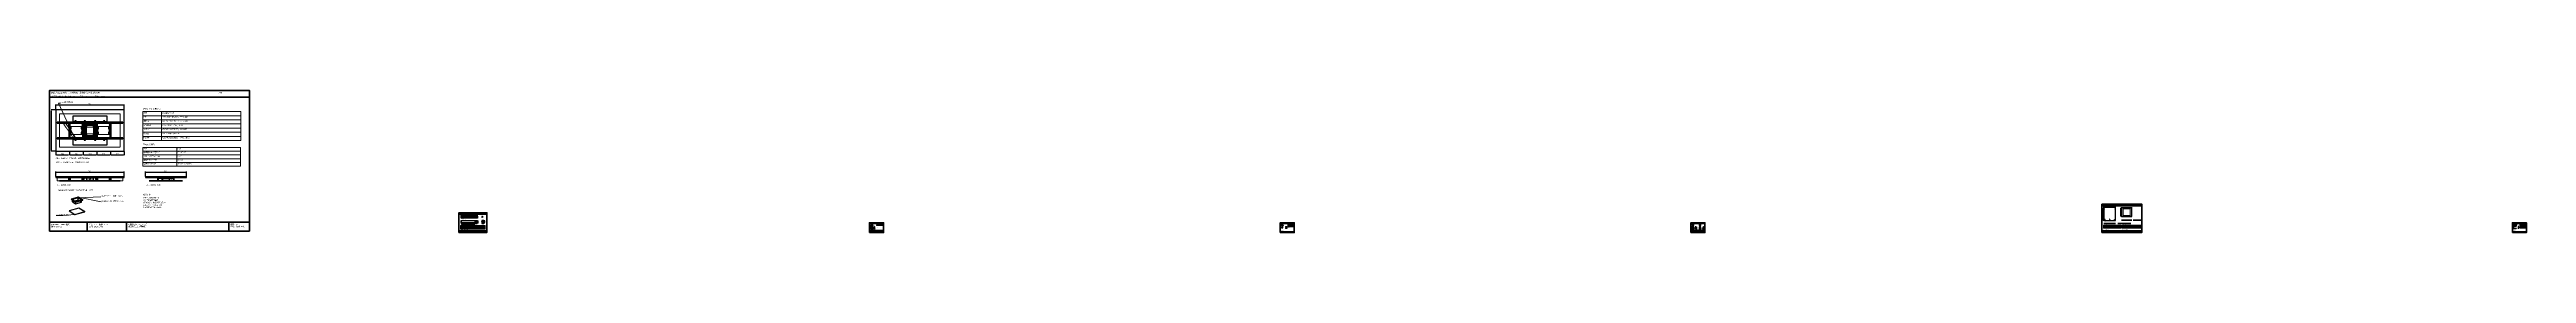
# Model space of a CAD drawing. Header units: millimetres. Extents: x 50 to 612415, y 2 to 4150.
# Drawn here: x 228050 to 300415, y 5 to 4150 of the extents above; entities that cross this region are included whole.
import ezdxf

# ---------------------------------------------------------------- set-up
doc = ezdxf.new("R2010")
doc.units = ezdxf.units.MM
doc.linetypes.add('CENTER', pattern=[5.08, 3.175, -0.635, 0.635, -0.635])
doc.linetypes.add('DASHED', pattern=[1.524, 1.27, -0.254])
for name, color, linetype, lineweight in [('CENTER', 8, 'CENTER', 13), ('DIM', 7, 'Continuous', 13), ('FRAME', 7, 'Continuous', 35), ('HATCH', 8, 'Continuous', 9), ('HIDDEN', 8, 'DASHED', 13), ('NOTE', 7, 'Continuous', 18), ('OUTLINE', 7, 'Continuous', 25)]:
    doc.layers.add(name, color=color, linetype=linetype, lineweight=lineweight)
doc.styles.add('CN', font='Arial Unicode.ttf')
doc.dimstyles.new('D10_A2', dxfattribs={"dimtxt": 36, "dimasz": 22, "dimexe": 12, "dimexo": 10, "dimgap": 8, "dimtad": 1, "dimdsep": 46, "dimtxsty": 'CN', "dimcen": 2.5, "dimclrd": 7, "dimclre": 7, "dimclrt": 7, "dimazin": 3, "dimtfac": 1, "dimtmove": 0, "dimatfit": 3})
doc.dimstyles.new('D1_A3', dxfattribs={"dimtxt": 3.2, "dimasz": 2.2, "dimexe": 1.2, "dimexo": 1, "dimgap": 0.8, "dimtad": 1, "dimdsep": 46, "dimtxsty": 'CN', "dimcen": 2.5, "dimclrd": 7, "dimclre": 7, "dimclrt": 7, "dimazin": 3, "dimtfac": 1, "dimtmove": 0, "dimatfit": 3})
doc.dimstyles.new('D2_A2', dxfattribs={"dimtxt": 7.2, "dimasz": 4.4, "dimexe": 2.4, "dimexo": 2, "dimgap": 1.6, "dimtad": 1, "dimdsep": 46, "dimtxsty": 'CN', "dimcen": 2.5, "dimclrd": 7, "dimclre": 7, "dimclrt": 7, "dimazin": 3, "dimtfac": 1, "dimtmove": 0, "dimatfit": 3})
doc.dimstyles.new('D2_A3', dxfattribs={"dimtxt": 6.4, "dimasz": 4.4, "dimexe": 2.4, "dimexo": 2, "dimgap": 1.6, "dimtad": 1, "dimdsep": 46, "dimtxsty": 'CN', "dimcen": 2.5, "dimclrd": 7, "dimclre": 7, "dimclrt": 7, "dimazin": 3, "dimtfac": 1, "dimtmove": 0, "dimatfit": 3})

msp = doc.modelspace()

# ---------------------------------------------------------------- hatches: boundary and pattern name
at = {"layer": 'HATCH'}
h = msp.add_hatch(dxfattribs=at)
h.set_pattern_fill('ANSI31', scale=0.7, angle=45)
h.paths.add_polyline_path([(264160, 174), (264197, 174), (264197, 142), (264200, 142), (264200, 177), (264160, 177)])

# ---------------------------------------------------------------- linework, layer by layer
at = {"layer": 'CENTER'}
for p, q in [((228630, 2715), (228630, 3245)), ((229030, 2715), (229030, 3245)), ((229430, 2715), (229430, 3245)), ((229830, 2715), (229830, 3245))]:
    msp.add_line(p, q, dxfattribs=at)
msp.add_lwpolyline([(228742.51, 2767.015), (228791.659, 2801.43), (228517.49, 3192.985), (228468.341, 3158.57)], close=True, dxfattribs=at)
at = {"layer": 'DIM'}
for points in [[(228810, 2708), (228310, 3780), (228370, 3780)], [(228883.5, 1041.7), (229560, 900), (229560, 900)], [(228889, 1018.7), (229550, 1050), (229550, 1050)], [(228790, 530), (228440, 500), (228240, 500)], [(276063, 159), (276014, 107), (276020, 107)]]:
    msp.add_lwpolyline(points, dxfattribs=at)
for points in [[(230780, 3410), (231320, 3410), (231320, 3530), (230780, 3530)], [(230780, 3290), (231320, 3290), (231320, 3410), (230780, 3410)], [(230780, 3170), (231320, 3170), (231320, 3290), (230780, 3290)], [(230780, 3050), (231320, 3050), (231320, 3170), (230780, 3170)], [(230780, 2930), (231320, 2930), (231320, 3050), (230780, 3050)], [(230780, 2810), (231320, 2810), (231320, 2930), (230780, 2930)], [(231320, 3410), (233640, 3410), (233640, 3530), (231320, 3530)], [(231320, 3290), (233640, 3290), (233640, 3410), (231320, 3410)], [(231320, 3170), (233640, 3170), (233640, 3290), (231320, 3290)], [(231320, 3050), (233640, 3050), (233640, 3170), (231320, 3170)], [(231320, 2930), (233640, 2930), (233640, 3050), (231320, 3050)], [(231320, 2810), (233640, 2810), (233640, 2930), (231320, 2930)], [(230780, 2690), (231320, 2690), (231320, 2810), (230780, 2810)], [(230780, 2380), (231770, 2380), (231770, 2490), (230780, 2490)], [(230780, 2270), (231770, 2270), (231770, 2380), (230780, 2380)], [(230780, 2160), (231770, 2160), (231770, 2270), (230780, 2270)], [(231320, 2690), (233640, 2690), (233640, 2810), (231320, 2810)], [(231770, 2380), (233630, 2380), (233630, 2490), (231770, 2490)], [(231770, 2270), (233630, 2270), (233630, 2380), (231770, 2380)], [(231770, 2160), (233630, 2160), (233630, 2270), (231770, 2270)], [(230780, 2050), (231770, 2050), (231770, 2160), (230780, 2160)], [(230780, 1940), (231770, 1940), (231770, 2050), (230780, 2050)], [(231770, 2050), (233630, 2050), (233630, 2160), (231770, 2160)], [(231770, 1940), (233630, 1940), (233630, 2050), (231770, 2050)], [(240060, 196), (240206, 196), (240206, 218), (240060, 218)], [(240060, 174), (240206, 174), (240206, 196), (240060, 196)], [(240060, 152), (240206, 152), (240206, 174), (240060, 174)], [(240060, 130), (240206, 130), (240206, 152), (240060, 152)], [(240060, 108), (240206, 108), (240206, 130), (240060, 130)], [(240206, 196), (240486, 196), (240486, 218), (240206, 218)], [(240206, 174), (240486, 174), (240486, 196), (240206, 196)], [(240206, 152), (240486, 152), (240486, 174), (240206, 174)], [(240206, 130), (240486, 130), (240486, 152), (240206, 152)], [(240206, 108), (240486, 108), (240486, 130), (240206, 130)], [(240486, 196), (240780, 196), (240780, 218), (240486, 218)], [(240486, 174), (240780, 174), (240780, 196), (240486, 196)], [(240486, 152), (240780, 152), (240780, 174), (240486, 174)], [(240486, 130), (240780, 130), (240780, 152), (240486, 152)], [(240486, 108), (240780, 108), (240780, 130), (240486, 130)], [(252022, 63), (252084, 63), (252084, 74), (252022, 74)], [(252022, 52), (252084, 52), (252084, 63), (252022, 63)], [(252084, 63), (252151, 63), (252151, 74), (252084, 74)], [(252084, 52), (252151, 52), (252151, 63), (252084, 63)], [(252151, 63), (252228, 63), (252228, 74), (252151, 74)], [(252151, 52), (252228, 52), (252228, 63), (252151, 63)], [(252215, 224), (252279, 224), (252279, 237), (252215, 237)], [(252215, 211), (252279, 211), (252279, 224), (252215, 224)], [(252228, 63), (252298, 63), (252298, 74), (252228, 74)], [(252228, 52), (252298, 52), (252298, 63), (252228, 63)], [(252279, 224), (252395, 224), (252395, 237), (252279, 237)], [(252279, 211), (252395, 211), (252395, 224), (252279, 224)], [(252298, 63), (252399, 63), (252399, 74), (252298, 74)], [(252298, 52), (252399, 52), (252399, 63), (252298, 63)], [(264230, 234), (264275, 234), (264275, 245), (264230, 245)], [(264230, 223), (264275, 223), (264275, 234), (264230, 234)], [(264230, 212), (264275, 212), (264275, 223), (264230, 223)], [(264230, 201), (264275, 201), (264275, 212), (264230, 212)], [(264230, 190), (264275, 190), (264275, 201), (264230, 201)], [(264230, 179), (264275, 179), (264275, 190), (264230, 190)], [(264275, 234), (264403, 234), (264403, 245), (264275, 245)], [(264275, 223), (264403, 223), (264403, 234), (264275, 234)], [(264275, 212), (264403, 212), (264403, 223), (264275, 223)], [(264275, 201), (264403, 201), (264403, 212), (264275, 212)], [(264275, 190), (264403, 190), (264403, 201), (264275, 201)], [(264275, 179), (264403, 179), (264403, 190), (264275, 190)], [(276019, 76), (276095, 76), (276095, 86), (276019, 86)], [(276019, 66), (276095, 66), (276095, 76), (276019, 76)], [(276019, 56), (276095, 56), (276095, 66), (276019, 66)], [(276019, 46), (276095, 46), (276095, 56), (276019, 56)], [(276095, 76), (276233, 76), (276233, 86), (276095, 86)], [(276095, 66), (276233, 66), (276233, 76), (276095, 76)], [(276095, 56), (276233, 56), (276233, 66), (276095, 66)], [(276095, 46), (276233, 46), (276233, 56), (276095, 56)], [(276233, 76), (276401, 76), (276401, 86), (276233, 86)], [(276233, 66), (276401, 66), (276401, 76), (276233, 76)], [(276233, 56), (276401, 56), (276401, 66), (276233, 66)], [(276233, 46), (276401, 46), (276401, 56), (276233, 56)], [(288062, 200), (288198, 200), (288198, 222), (288062, 222)], [(288062, 178), (288198, 178), (288198, 200), (288062, 200)], [(288062, 156), (288198, 156), (288198, 178), (288062, 178)], [(288062, 134), (288198, 134), (288198, 156), (288062, 156)], [(288198, 200), (288376, 200), (288376, 222), (288198, 222)], [(288198, 178), (288376, 178), (288376, 200), (288198, 200)], [(288198, 156), (288376, 156), (288376, 178), (288198, 178)], [(288198, 134), (288376, 134), (288376, 156), (288198, 156)], [(288376, 200), (288576, 200), (288576, 222), (288376, 222)], [(288376, 178), (288576, 178), (288576, 200), (288376, 200)], [(288376, 156), (288576, 156), (288576, 178), (288376, 178)], [(288376, 134), (288576, 134), (288576, 156), (288376, 156)], [(288600, 200), (288748, 200), (288748, 222), (288600, 222)], [(288600, 178), (288748, 178), (288748, 200), (288600, 200)], [(288600, 156), (288748, 156), (288748, 178), (288600, 178)], [(288600, 134), (288748, 134), (288748, 156), (288600, 156)], [(288748, 200), (288928, 200), (288928, 222), (288748, 222)], [(288748, 178), (288928, 178), (288928, 200), (288748, 200)], [(288748, 156), (288928, 156), (288928, 178), (288748, 178)], [(288748, 134), (288928, 134), (288928, 156), (288748, 156)], [(288928, 200), (289152, 200), (289152, 222), (288928, 222)], [(288928, 178), (289152, 178), (289152, 200), (288928, 200)], [(288928, 156), (289152, 156), (289152, 178), (288928, 178)], [(288928, 134), (289152, 134), (289152, 156), (288928, 156)], [(300226, 232), (300293, 232), (300293, 244), (300226, 244)], [(300226, 220), (300293, 220), (300293, 232), (300226, 232)], [(300226, 208), (300293, 208), (300293, 220), (300226, 220)], [(300226, 178), (300274, 178), (300274, 189), (300226, 189)], [(300226, 167), (300274, 167), (300274, 178), (300226, 178)], [(300226, 156), (300274, 156), (300274, 167), (300226, 167)], [(300226, 145), (300274, 145), (300274, 156), (300226, 156)], [(300226, 134), (300274, 134), (300274, 145), (300226, 145)], [(300274, 178), (300403, 178), (300403, 189), (300274, 189)], [(300274, 167), (300403, 167), (300403, 178), (300274, 178)], [(300274, 156), (300403, 156), (300403, 167), (300274, 167)], [(300274, 145), (300403, 145), (300403, 156), (300274, 156)], [(300274, 134), (300403, 134), (300403, 145), (300274, 145)], [(300293, 232), (300403, 232), (300403, 244), (300293, 244)], [(300293, 220), (300403, 220), (300403, 232), (300293, 232)], [(300293, 208), (300403, 208), (300403, 220), (300293, 220)]]:
    msp.add_lwpolyline(points, close=True, dxfattribs=at)
for centre, radius in [((228810, 2708), 5), ((228883.5, 1041.7), 5), ((228889, 1018.7), 5), ((228790, 530), 5), ((276063, 159), 0.5)]:
    msp.add_circle(centre, radius, dxfattribs=at)
at = {"layer": 'FRAME'}
for p, q in [((228050, 3950), (233890, 3950)), ((288010, 790), (289178, 790)), ((228050, 310), (233890, 310)), ((229150, 50), (229150, 310)), ((230300, 50), (230300, 310)), ((233290, 50), (233290, 310)), ((240010, 544), (240830, 544)), ((240010, 62), (240830, 62)), ((240230, 10), (240230, 62)), ((240460, 10), (240460, 62)), ((240710, 10), (240710, 62)), ((252005, 272), (252415, 272)), ((252005, 31), (252415, 31)), ((252115, 5), (252115, 31)), ((252230, 5), (252230, 31)), ((252355, 5), (252355, 31)), ((264005, 272), (264415, 272)), ((264005, 31), (264415, 31)), ((264115, 5), (264115, 31)), ((264230, 5), (264230, 31)), ((264355, 5), (264355, 31)), ((276005, 272), (276415, 272)), ((276005, 31), (276415, 31)), ((276115, 5), (276115, 31)), ((276230, 5), (276230, 31)), ((276355, 5), (276355, 31)), ((288010, 62), (289178, 62)), ((288230, 10), (288230, 62)), ((288460, 10), (288460, 62)), ((289058, 10), (289058, 62)), ((300005, 272), (300415, 272)), ((300005, 31), (300415, 31)), ((300115, 5), (300115, 31)), ((300230, 5), (300230, 31)), ((300355, 5), (300355, 31))]:
    msp.add_line(p, q, dxfattribs=at)
for points in [[(228050, 50), (233890, 50), (233890, 4150), (228050, 4150)], [(288010, 10), (289178, 10), (289178, 830), (288010, 830)], [(240010, 10), (240830, 10), (240830, 584), (240010, 584)], [(252005, 5), (252415, 5), (252415, 292), (252005, 292)], [(264005, 5), (264415, 5), (264415, 292), (264005, 292)], [(276005, 5), (276415, 5), (276415, 292), (276005, 292)], [(300005, 5), (300415, 5), (300415, 292), (300005, 292)]]:
    msp.add_lwpolyline(points, close=True, dxfattribs=at)
at = {"layer": 'HIDDEN'}
for p, q in [((240077, 337), (240080, 337)), ((240077, 313), (240080, 313)), ((240080, 478), (240552, 478)), ((240080, 442), (240552, 442)), ((240080, 348), (240552, 348)), ((240080, 302), (240552, 302)), ((240552, 337), (240555, 337)), ((240552, 313), (240555, 313)), ((240676.3, 478), (240694.6, 478)), ((240676.3, 474), (240694.6, 474)), ((264045, 252), (264085, 252)), ((276038, 175), (276088, 175)), ((276038, 152), (276088, 152)), ((276038, 130), (276088, 130)), ((276245, 175), (276295, 175)), ((276245, 152), (276295, 152)), ((276245, 130), (276295, 130))]:
    msp.add_line(p, q, dxfattribs=at)
for points in [[(228345.3, 2495.3), (230114.7, 2495.3), (230114.7, 3464.7), (228345.3, 3464.7)], [(228665, 2865), (228995, 2865), (228995, 3095), (228665, 3095)], [(229060, 2790), (229400, 2790), (229400, 3170), (229060, 3170)], [(229110, 2830), (229350, 2830), (229350, 3130), (229110, 3130)], [(229130, 2880), (229330, 2880), (229330, 3080), (229130, 3080)], [(229220, 3223), (229240, 3223), (229240, 3225), (229220, 3225)], [(229465, 2865), (229795, 2865), (229795, 3095), (229465, 3095)], [(229220, 2735), (229240, 2735), (229240, 2737), (229220, 2737)], [(228272.3, 1513), (230187.7, 1513), (230187.7, 1610), (228272.3, 1610)], [(228665, 1516), (228995, 1516), (228995, 1612), (228665, 1612)], [(229465, 1516), (229795, 1516), (229795, 1612), (229465, 1612)], [(231214, 1528), (231686, 1528), (231686, 1578), (231214, 1578)], [(231335, 1516), (231565, 1516), (231565, 1612), (231335, 1612)], [(240670.3, 334.5), (240690, 334.5), (240690, 339.5), (240670.3, 339.5)], [(240690, 300), (240730, 300), (240730, 350), (240690, 350)], [(252058, 125), (252098, 125), (252098, 175), (252058, 175)], [(252072.5, 221), (252083.5, 221), (252083.5, 226), (252072.5, 226)], [(252072.5, 156.5), (252083.5, 156.5), (252083.5, 167.5), (252072.5, 167.5)], [(252072.5, 132.5), (252083.5, 132.5), (252083.5, 143.5), (252072.5, 143.5)], [(252158, 156.5), (252163, 156.5), (252163, 167.5), (252158, 167.5)], [(252158, 132.5), (252163, 132.5), (252163, 143.5), (252158, 143.5)], [(276057, 153), (276069, 153), (276069, 165), (276057, 165)], [(276264, 153), (276276, 153), (276276, 165), (276264, 165)], [(288635, 500), (288835, 500), (288835, 700), (288635, 700)]]:
    msp.add_lwpolyline(points, close=True, dxfattribs=at)
msp.add_circle((231610, 1565), 3.25, dxfattribs=at)
at = {"layer": 'OUTLINE'}
for p, q in [((228679.5, 979.7), (228679.5, 981.7)), ((228719, 898.7), (228719, 968.7)), ((228809, 842.7), (228809, 912.7)), ((228814.5, 895.7), (228814.5, 897.7)), ((228883.5, 1039.7), (228883.5, 1041.7)), ((228889, 948.7), (228889, 1018.7)), ((228979, 892.7), (228979, 962.7)), ((229018.5, 955.7), (229018.5, 957.7)), ((228619, 636.4), (228619, 637.9)), ((228790, 530), (228790, 531.5)), ((228908, 721.4), (228908, 722.9)), ((229079, 615), (229079, 616.5)), ((264045, 174), (264085, 174)), ((264059, 228), (264059, 228)), ((264067.7, 231.3), (264062.3, 231.3)), ((264062.3, 224.7), (264067.7, 224.7)), ((264071, 228), (264071, 228)), ((276038, 228), (276088, 228)), ((276038, 226), (276088, 226)), ((276038, 215), (276088, 215)), ((276245, 246), (276295, 246)), ((276245, 235), (276295, 235)), ((276245, 233), (276295, 233)), ((300175, 186), (300195, 186))]:
    msp.add_line(p, q, dxfattribs=at)
for points in [[(228230, 2380), (230230, 2380), (230230, 3580), (228230, 3580)], [(228272.3, 3195), (230187.7, 3195), (230187.7, 3225), (228272.3, 3225)], [(228590.3, 3137.5), (228610, 3137.5), (228610, 3142.5), (228590.3, 3142.5)], [(228600, 3216), (228660, 3216), (228660, 3219), (228600, 3219)], [(228610, 2744), (228650, 2744), (228650, 3216), (228610, 3216)], [(228650, 3030), (228685, 3030), (228685, 3080), (228650, 3080)], [(228650, 2880), (228685, 2880), (228685, 2930), (228650, 2930)], [(228730, 3240), (229730, 3240), (229730, 3400), (228730, 3400)], [(228790, 3225), (228830, 3225), (228830, 3265), (228790, 3265)], [(228975, 3030), (229010, 3030), (229010, 3080), (228975, 3080)], [(228975, 2880), (229010, 2880), (229010, 2930), (228975, 2930)], [(228990.3, 3137.5), (229010, 3137.5), (229010, 3142.5), (228990.3, 3142.5)], [(229000, 3216), (229060, 3216), (229060, 3219), (229000, 3219)], [(229010, 2744), (229050, 2744), (229050, 3216), (229010, 3216)], [(229050, 3100), (229135, 3100), (229135, 3120), (229050, 3120)], [(229060, 3225), (229100, 3225), (229100, 3265), (229060, 3265)], [(229080, 2810), (229380, 2810), (229380, 3150), (229080, 3150)], [(229325, 3100), (229410, 3100), (229410, 3120), (229325, 3120)], [(229360, 3225), (229400, 3225), (229400, 3265), (229360, 3265)], [(229390.3, 3137.5), (229410, 3137.5), (229410, 3142.5), (229390.3, 3142.5)], [(229400, 3216), (229460, 3216), (229460, 3219), (229400, 3219)], [(229410, 2744), (229450, 2744), (229450, 3216), (229410, 3216)], [(229450, 3030), (229485, 3030), (229485, 3080), (229450, 3080)], [(229450, 2880), (229485, 2880), (229485, 2930), (229450, 2930)], [(229630, 3225), (229670, 3225), (229670, 3265), (229630, 3265)], [(229775, 3030), (229810, 3030), (229810, 3080), (229775, 3080)], [(229775, 2880), (229810, 2880), (229810, 2930), (229775, 2930)], [(229790.3, 3137.5), (229810, 3137.5), (229810, 3142.5), (229790.3, 3142.5)], [(229800, 3216), (229860, 3216), (229860, 3219), (229800, 3219)], [(229810, 2744), (229850, 2744), (229850, 3216), (229810, 3216)], [(228272.3, 2735), (230187.7, 2735), (230187.7, 2765), (228272.3, 2765)], [(228600, 2741), (228660, 2741), (228660, 2744), (228600, 2744)], [(228730, 2560), (229730, 2560), (229730, 2720), (228730, 2720)], [(228790, 2695), (228830, 2695), (228830, 2735), (228790, 2735)], [(229000, 2741), (229060, 2741), (229060, 2744), (229000, 2744)], [(229050, 2840), (229135, 2840), (229135, 2860), (229050, 2860)], [(229060, 2695), (229100, 2695), (229100, 2735), (229060, 2735)], [(229325, 2840), (229410, 2840), (229410, 2860), (229325, 2860)], [(229360, 2695), (229400, 2695), (229400, 2735), (229360, 2735)], [(229400, 2741), (229460, 2741), (229460, 2744), (229400, 2744)], [(229630, 2695), (229670, 2695), (229670, 2735), (229630, 2735)], [(229800, 2741), (229860, 2741), (229860, 2744), (229800, 2744)], [(228230, 1612), (230230, 1612), (230230, 1630), (228230, 1630)], [(228345.3, 1512), (230114.7, 1512), (230114.7, 1513), (228345.3, 1513)], [(228590.3, 1562.5), (228610, 1562.5), (228610, 1567.5), (228590.3, 1567.5)], [(228610, 1528), (228650, 1528), (228650, 1578), (228610, 1578)], [(228790, 1609), (228830, 1609), (228830, 1612), (228790, 1612)], [(228990.3, 1562.5), (229010, 1562.5), (229010, 1567.5), (228990.3, 1567.5)], [(229010, 1528), (229050, 1528), (229050, 1578), (229010, 1578)], [(229050, 1558), (229053, 1558), (229053, 1604), (229135, 1604), (229135, 1607), (229050, 1607)], [(229060, 1609), (229100, 1609), (229100, 1612), (229060, 1612)], [(229060, 1510.5), (229400, 1510.5), (229400, 1512), (229060, 1512)], [(229110, 1602), (229350, 1602), (229350, 1604), (229110, 1604)], [(229130, 1530), (229330, 1530), (229330, 1600), (229130, 1600)], [(229410, 1558), (229407, 1558), (229407, 1604), (229325, 1604), (229325, 1607), (229410, 1607)], [(229360, 1609), (229400, 1609), (229400, 1612), (229360, 1612)], [(229390.3, 1562.5), (229410, 1562.5), (229410, 1567.5), (229390.3, 1567.5)], [(229410, 1528), (229450, 1528), (229450, 1578), (229410, 1578)], [(229630, 1609), (229670, 1609), (229670, 1612), (229630, 1612)], [(229790.3, 1562.5), (229810, 1562.5), (229810, 1567.5), (229790.3, 1567.5)], [(229810, 1528), (229850, 1528), (229850, 1578), (229810, 1578)], [(230850, 1612), (232050, 1612), (232050, 1630), (230850, 1630)], [(230965.3, 1512), (231934.7, 1512), (231934.7, 1513), (230965.3, 1513)], [(231165, 1609), (231205, 1609), (231205, 1612), (231165, 1612)], [(231205, 1513), (231235, 1513), (231235, 1610), (231205, 1610)], [(231260, 1510.5), (231640, 1510.5), (231640, 1512), (231260, 1512)], [(231300, 1602), (231600, 1602), (231600, 1604), (231300, 1604)], [(231350, 1530), (231550, 1530), (231550, 1600), (231350, 1600)], [(231665, 1513), (231695, 1513), (231695, 1610), (231665, 1610)], [(231695, 1609), (231735, 1609), (231735, 1612), (231695, 1612)], [(228814.5, 897.7), (229018.5, 957.7), (228883.5, 1041.7), (228679.5, 981.7)], [(228814.5, 895.7), (229018.5, 955.7), (228883.5, 1039.7), (228679.5, 979.7)], [(228809, 912.7), (228979, 962.7), (228889, 1018.7), (228719, 968.7)], [(228809, 842.7), (228979, 892.7), (228889, 948.7), (228719, 898.7)], [(288070, 355), (288410, 355), (288410, 735), (288070, 735)], [(228790, 531.5), (229079, 616.5), (228908, 722.9), (228619, 637.9)], [(228790, 530), (229079, 615), (228908, 721.4), (228619, 636.4)], [(240077, 430), (240080, 430), (240080, 490), (240077, 490)], [(240077, 295), (240080, 295), (240080, 355), (240077, 355)], [(240080, 440), (240552, 440), (240552, 480), (240080, 480)], [(240080, 300), (240552, 300), (240552, 350), (240080, 350)], [(240473.5, 420.3), (240478.5, 420.3), (240478.5, 440), (240473.5, 440)], [(240552, 430), (240555, 430), (240555, 490), (240552, 490)], [(240552, 295), (240555, 295), (240555, 355), (240552, 355)], [(240676.3, 473.5), (240694.6, 473.5), (240694.6, 478.5), (240676.3, 478.5)], [(240680, 295), (240740, 295), (240740, 355), (240680, 355)], [(240694.6, 472.75), (240696, 472.75), (240696, 479.25), (240694.6, 479.25)], [(240696, 465), (240698, 465), (240698, 487), (240696, 487)], [(252048, 218), (252108, 218), (252108, 221), (252048, 221)], [(252048, 120), (252108, 120), (252108, 180), (252048, 180)], [(252155, 120), (252158, 120), (252158, 180), (252155, 180)], [(264045, 215), (264085, 215), (264085, 255), (264045, 255)], [(264045, 142), (264085, 142), (264085, 177), (264045, 177)], [(264160, 174), (264197, 174), (264197, 142), (264200, 142), (264200, 177), (264160, 177)], [(276038, 213), (276088, 213), (276088, 248), (276038, 248)], [(276038, 128), (276088, 128), (276088, 177), (276038, 177)], [(276132, 152), (276134, 152), (276134, 175), (276145, 175), (276145, 128), (276167, 128), (276167, 130), (276147, 130), (276147, 177), (276132, 177)], [(276245, 213), (276295, 213), (276295, 248), (276245, 248)], [(276245, 128), (276295, 128), (276295, 177), (276245, 177)], [(276374, 152), (276372, 152), (276372, 175), (276361, 175), (276361, 128), (276339, 128), (276339, 130), (276359, 130), (276359, 177), (276374, 177)], [(288070, 270), (288410, 270), (288410, 271.5), (288070, 271.5)], [(288480, 270), (288860, 270), (288860, 271.5), (288480, 271.5)], [(288585, 480), (288885, 480), (288885, 720), (288585, 720)], [(288585, 365), (288885, 365), (288885, 367), (288585, 367)], [(288920, 365), (289160, 365), (289160, 367), (288920, 367)], [(300035, 222), (300120, 222), (300120, 242), (300035, 242)], [(300035, 140), (300038, 140), (300038, 186), (300120, 186), (300120, 189), (300035, 189)], [(300100, 189), (300110, 189), (300110, 193), (300100, 193)], [(300175, 140), (300195, 140), (300195, 189), (300175, 189)]]:
    msp.add_lwpolyline(points, close=True, dxfattribs=at)
for centre, radius in [((228810, 3252), 3.3), ((229080, 3252), 3.3), ((229120, 3110), 3), ((229340, 3110), 3), ((229380, 3252), 3.3), ((229650, 3252), 3.3), ((228810, 2708), 3.3), ((229080, 2708), 3.3), ((229120, 2850), 3), ((229340, 2850), 3), ((229380, 2708), 3.3), ((229650, 2708), 3.3), ((229230, 1572), 10), ((240476, 337), 3.25), ((240476, 337), 2.5), ((240710, 337), 4), ((240710, 313), 4), ((252078, 162), 4), ((252078, 138), 4), ((276063, 159), 3), ((276270, 159), 3), ((288080, 695), 2.1), ((288080, 395), 2.1), ((288100, 385), 2.25), ((288240, 395), 2.25), ((288380, 385), 2.25), ((288400, 695), 2.1), ((288400, 395), 2.1), ((288595, 600), 2.25), ((288605, 710), 2.1), ((288605, 490), 2.1), ((288625, 490), 2.25), ((288845, 710), 2.25), ((288865, 710), 2.1), ((288865, 490), 2.1), ((300065, 232), 2.25), ((300105, 232), 3.5)]:
    msp.add_circle(centre, radius, dxfattribs=at)
for centre, radius, start, end in [((264062.3, 228), 3.3, 90, 180), ((264062.3, 228), 3.3, 180, 270), ((264067.7, 228), 3.3, 0, 90), ((264067.7, 228), 3.3, 270, 360), ((288080, 695), 2.5, 0, 270), ((288080, 395), 2.5, 0, 270), ((288400, 695), 2.5, 0, 270), ((288400, 395), 2.5, 0, 270), ((288605, 710), 2.5, 0, 270), ((288605, 490), 2.5, 0, 270), ((288865, 710), 2.5, 0, 270), ((288865, 490), 2.5, 0, 270)]:
    msp.add_arc(centre, radius, start, end, dxfattribs=at)

# ---------------------------------------------------------------- texts
at = {"layer": 'NOTE', "attachment_point": 1, "style": 'CN'}
for s, insert, char_height, width in [('内部加强与检修 · 八点拆面、横向框架及接近通道', (228100, 4100), 46, 4840), ('本页件 A08    |    装配 A04·P17    |    三维 V04·P09    |    索引 I01·P01', (228120, 3990), 36, 5700), ('八点M6｜详D01', (228370, 3830), 36, 1560), ('框架定位｜全局XYZ', (230780, 3630), 41, 2860), ('A08', (232990, 4100), 40, 900), ('横梁×4', (230800, 3270), 36, 500), ('构件', (230800, 3510), 36, 500), ('八点M6', (230800, 3030), 36, 500), ('承托盒×2', (230800, 3150), 36, 500), ('C筋', (230800, 3390), 36, 500), ('中央窗', (230800, 2910), 36, 500), ('Y355..385 / 815..845；Z783..880', (231340, 3390), 36, 2280), ('X400/800/1200/1600；Z798..848', (231340, 3270), 36, 2280), ('X435 / 1235；Y485；Z786', (231340, 3150), 36, 2280), ('X580/850/1150/1420；Y328/872', (231340, 3030), 36, 2280), ('X850 / Y430；300×340', (231340, 2910), 36, 2280), ('安装坐标 / 包络', (231340, 3510), 36, 2280), ('俯视 / 木面移开；虚线为盒、分线盒与搭接盖', (228230, 2190), 36, 2300), ('已核名义间隙', (230780, 2590), 41, 2850), ('位置', (230800, 2470), 36, 950), ('工具φ12至门边 / C筋', (230800, 2250), 36, 950), ('PE焊柱', (230800, 2790), 36, 500), ('中央窗至盒 / C筋 / 梁', (230800, 2360), 36, 950), ('X380/780/1180/1580；Y760；Z835', (231340, 2790), 36, 2280), ('85 / 45 / 30', (231790, 2360), 36, 1820), ('净距', (231790, 2470), 36, 1820), ('6 / 21', (231790, 2250), 36, 1820), ('点划线为横梁转出范围；先清空路径再操作', (228240, 2070), 36, 5250), ('梁转35°时Y投影', (230800, 2030), 36, 950), ('载板过窗X / Y单侧', (230800, 2140), 36, 950), ('425.97＜C口净430', (231790, 2030), 36, 1820), ('30 / 20', (231790, 2140), 36, 1820), ('正视 / 桌肚剖开投影', (228230, 1410), 36, 2250), ('中央检修构件分离轴测 / 分离距离不作加工尺寸', (228260, 1260), 36, 2350), ('分线盒盖向下，固定于S10B', (229550, 1090), 36, 900), ('S10B松4防脱件后下放175.45', (229560, 940), 36, 900), ('4 梁上移4，转35°后取出', (230780, 830), 36, 2840), ('检修顺序', (230780, 1130), 41, 2840), ('3 释放线夹，标记断开该梁PE', (230780, 900), 36, 2840), ('5 复装恢复PE并测连续性', (230780, 760), 36, 2840), ('2 拆相邻盒及载盒板', (230780, 970), 36, 2840), ('1 断电、卸载并拆木面', (230780, 1040), 36, 2840), ('右视 / 桌肚剖开投影', (230850, 1410), 36, 1450), ('S10 中央检修盖与吊检修板 · 三视、支承及防坠', (288020, 820), 9.2, 968), ('本页件 S10A/S10B    |    装配 A08·P35    |    三维 A02·P05 / V04·P09    |    索引 I01·P01', (288024, 798), 7.2, 1140), ('S10', (288998, 820), 8, 180), ('HW73005-L2000体验桌\\P制作深化 R03', (228100, 260), 36, 1000), ('S10A先卸并竖挂', (228240, 540), 36, 900), ('单位：mm    比例：1:10\\P日期：2026-10-01', (229200, 260), 36, 1050), ('成型深化稿 · 未生产放行\\P未注外观工艺参照样板', (230350, 260), 36, 2890), ('图页：35\\P签核：待实际签核', (233340, 260), 36, 550), ('HW73005-L2000体验桌\\P制作深化 R03', (240020, 52), 6.4, 200), ('S08 可拆横梁总成 / S08A 矩管身 · 成型三视与端接口', (240020, 574), 9.2, 620), ('本页件 S08/S08A    |    装配 A08·P35    |    三维 A02·P05 / V03·P08    |    索引 I01·P01', (240024, 552), 5.6, 792), ('焊后验端面平行；实测净距调垫，禁止强拉C筋', (240060, 104), 6.4, 722), ('每组横梁｜全桌4组', (240060, 238), 7.4, 720), ('PE0四环端栈10.4，可用牙≥18；拆梁/恢复PE见A08、E03', (240060, 88), 6.4, 722), ('项目', (240064, 214), 6.4, 138), ('每端紧固', (240064, 148), 6.4, 138), ('管身S08A', (240064, 192), 6.4, 138), ('端板S09A', (240064, 170), 6.4, 138), ('PE焊柱', (240064, 126), 6.4, 138), ('俯视 / 端板比管身每侧宽10', (240080, 408), 6.4, 480), ('正视 / 管身成型40×50×T2，长472', (240080, 380), 6.4, 500), ('40×50×T2；长472', (240210, 192), 6.4, 272), ('尺寸 / 数量', (240210, 214), 6.4, 272), ('2件；60×60×3', (240210, 170), 6.4, 272), ('2×M6×20 + 平垫1.6', (240210, 148), 6.4, 272), ('PT M5×20；局部396/37', (240210, 126), 6.4, 272), ('单位：mm    比例：1:2\\P日期：2026-10-01', (240240, 52), 6.4, 210), ('成型深化稿 · 未生产放行\\P未注外观工艺参照样板', (240470, 52), 6.4, 230), ('接口', (240490, 214), 6.4, 286), ('每孔DIN988 T1×4', (240490, 148), 6.4, 286), ('朝-X，突出约19.7', (240490, 126), 6.4, 286), ('端板总包478', (240490, 192), 6.4, 286), ('先焊4个M6母', (240490, 170), 6.4, 286), ('PE焊柱侧示 / 凸缘φ6.5', (240640, 526), 6.4, 180), ('S08', (240650, 574), 8, 180), ('右视 / S09A端板', (240660, 380), 6.4, 180), ('图页：36\\P签核：待实际签核', (240720, 52), 6.4, 110), ('HW73005-L2000体验桌\\P制作深化 R03', (252010, 26), 3.2, 100), ('S09A 横梁端板 · 焊母接口及C腹板连接', (252010, 287), 4.6, 310), ('本页件 S09A    |    装配 S08·P36    |    三维 V03·P08 / V05·P10    |    索引 I01·P01', (252012, 276), 2.8, 396), ('焊后通规；承贴面不得留焊瘤或毛刺', (252022, 38), 3.2, 378), ('M6×20紧固厚度链', (252022, 84), 3.7, 377), ('平垫', (252024, 72), 3.2, 58), ('1.6', (252024, 61), 3.2, 58), ('俯视', (252048, 243), 3.2, 150), ('正视', (252048, 99), 3.2, 150), ('2', (252086, 61), 3.2, 63), ('C腹板', (252086, 72), 3.2, 63), ('单位：mm    比例：1:1\\P日期：2026-10-01', (252120, 26), 3.2, 105), ('右视', (252146, 99), 3.2, 150), ('4×1', (252153, 61), 3.2, 73), ('调垫', (252153, 72), 3.2, 73), ('钢板T3；数量8', (252215, 188), 3.2, 180), ('孔背DIN929 M6焊母', (252215, 174), 3.2, 180), ('孔表｜本件左下角', (252215, 247), 3.7, 180), ('先焊母，后焊管身', (252215, 160), 3.2, 180), ('制作', (252215, 197), 3.7, 180), ('净形60×60；不折弯', (252215, 181), 3.2, 180), ('母对边11，厚5', (252215, 167), 3.2, 180), ('孔径', (252217, 235), 3.2, 60), ('2×φ8 H11', (252217, 222), 3.2, 60), ('3', (252230, 61), 3.2, 66), ('端板', (252230, 72), 3.2, 66), ('成型深化稿 · 未生产放行\\P未注外观工艺参照样板', (252235, 26), 3.2, 115), ('(30,18) / (30,42)', (252281, 222), 3.2, 112), ('u / v', (252281, 235), 3.2, 112), ('焊母啮合', (252300, 72), 3.2, 97), ('母厚5；穿满', (252300, 61), 3.2, 97), ('S09A', (252325, 287), 4, 90), ('图页：37\\P签核：待实际签核', (252360, 26), 3.2, 55), ('HW73005-L2000体验桌\\P制作深化 R03', (264010, 26), 3.2, 100), ('S09B 桌面固定耳 · 原检修口上方八点可拆接口', (264010, 287), 4.6, 310), ('本页件 S09B    |    装配 A08·P35    |    三维 V03·P08 / V05·P10    |    索引 I01·P01', (264012, 276), 2.8, 396), ('每点向下保留φ12工具柱；排插、锁舌和线束均需避让', (264020, 61), 3.2, 380), ('M6×12 + 平垫1.6 + M6木嵌件；实际节点见D01', (264020, 71), 3.2, 380), ('俯视 / 槽长沿X', (264045, 193), 3.2, 150), ('正视', (264045, 121), 3.2, 150), ('单位：mm    比例：1:1\\P日期：2026-10-01', (264120, 26), 3.2, 105), ('右视 / 截面', (264153, 121), 3.2, 150), ('槽6.6×12沿X；距端13', (264230, 154), 3.2, 173), ('钢板T3；宽40×包40×高35', (264230, 161), 3.2, 173), ('焊后校准8耳共面', (264230, 140), 3.2, 173), ('制作', (264230, 170), 3.7, 173), ('竖腿焊于C筋外腹面', (264230, 147), 3.2, 173), ('安装坐标｜全局', (264230, 255), 3.7, 173), ('内R与扣除经首件试折', (264230, 133), 3.2, 173), ('X', (264232, 221), 3.2, 41), ('项目', (264232, 243), 3.2, 41), ('孔心Y', (264232, 210), 3.2, 41), ('数量', (264232, 232), 3.2, 41), ('顶面Z', (264232, 199), 3.2, 41), ('竖腿底Z', (264232, 188), 3.2, 41), ('成型深化稿 · 未生产放行\\P未注外观工艺参照样板', (264235, 26), 3.2, 115), ('尺寸', (264277, 243), 3.2, 124), ('328 / 872', (264277, 210), 3.2, 124), ('580 / 850 / 1150 / 1420', (264277, 221), 3.2, 124), ('8；前后镜像', (264277, 232), 3.2, 124), ('882；耳底879', (264277, 199), 3.2, 124), ('847', (264277, 188), 3.2, 124), ('S09B', (264325, 287), 4, 90), ('图页：38\\P签核：待实际签核', (264360, 26), 3.2, 55), ('HW73005-L2000体验桌\\P制作深化 R03', (276010, 26), 3.2, 100), ('S09C 承托盒抱角 · 盒固定在钢架且可拆', (276010, 287), 4.6, 310), ('本页件 S09C    |    装配 A08·P35    |    三维 V03·P08 / V05·P10    |    索引 I01·P01', (276012, 276), 2.8, 396), ('T2×宽50；共8件；φ6 H11@(25,31)焊M4母；M4×25从W04B盒内拧入', (276019, 40), 3.2, 382), ('安装定位｜全局；同件转180°装右侧', (276019, 96), 3.7, 382), ('φ6 H11；先焊M4母', (276020, 112), 3.2, 178), ('X包络', (276021, 74), 3.2, 72), ('项目', (276021, 84), 3.2, 72), ('孔心Y / Z', (276021, 64), 3.2, 72), ('托面 / 顶面Z', (276021, 54), 3.2, 72), ('俯视', (276038, 261), 3.2, 70), ('S09C 左向安装 ×4', (276038, 267), 3.2, 145), ('正视 / 沿螺钉轴', (276038, 105), 3.2, 95), ('420..455 / 745..780', (276097, 74), 3.2, 134), ('左盒', (276097, 84), 3.2, 134), ('525或675 / 815', (276097, 64), 3.2, 134), ('786 / 833', (276097, 54), 3.2, 134), ('单位：mm    比例：1:1\\P日期：2026-10-01', (276120, 26), 3.2, 105), ('右视 / 截面', (276127, 105), 3.2, 88), ('右盒', (276235, 84), 3.2, 164), ('成型深化稿 · 未生产放行\\P未注外观工艺参照样板', (276235, 26), 3.2, 115), ('1220..1255 / 1545..1580', (276235, 74), 3.2, 164), ('同左', (276235, 64), 3.2, 164), ('同左', (276235, 54), 3.2, 164), ('俯视', (276245, 261), 3.2, 70), ('S09C 右向安装 ×4', (276245, 267), 3.2, 145), ('正视 / 沿螺钉轴', (276245, 105), 3.2, 95), ('S09C', (276325, 287), 4, 90), ('右视 / 截面', (276334, 105), 3.2, 88), ('图页：39\\P签核：待实际签核', (276360, 26), 3.2, 55), ('HW73005-L2000体验桌\\P制作深化 R03', (288020, 52), 7.2, 200), ('独立双索承重；PE不承重；详S10F', (288062, 94), 7.2, 510), ('盖T1.5：搭接20；松4颗后竖挂', (288062, 112), 7.2, 510), ('S10A孔表｜局部u/v；左下(830,410)', (288062, 242), 8.2, 514), ('4-M5防脱', (288066, 196), 7.2, 128), ('孔组', (288066, 218), 7.2, 128), ('φ4.5 PE', (288066, 152), 7.2, 128), ('2×φ4.5吊线', (288066, 174), 7.2, 128), ('S10A 俯视 / 外侧搭接20', (288070, 331), 7.2, 360), ('正视 / T1.5', (288070, 300), 7.2, 300), ('30 / 310', (288202, 174), 7.2, 170), ('u', (288202, 218), 7.2, 170), ('10 / 330', (288202, 196), 7.2, 170), ('170', (288202, 152), 7.2, 170), ('单位：mm    比例：1:2\\P日期：2026-10-01', (288240, 52), 7.2, 210), ('v', (288380, 218), 7.2, 192), ('40 / 340', (288380, 196), 7.2, 192), ('40', (288380, 152), 7.2, 192), ('30', (288380, 174), 7.2, 192), ('成型深化稿 · 未生产放行\\P未注外观工艺参照样板', (288470, 52), 7.2, 578), ('右视', (288480, 300), 7.2, 300), ('S10B 俯视 / Y向300，X向240', (288585, 457), 7.2, 420), ('正视 / T2', (288585, 393), 7.2, 260), ('接头单侧突出≤30；下放175.45，详S10F', (288600, 94), 7.2, 552), ('板T2：盒盖向下；盒脚按厂家模板钻孔', (288600, 112), 7.2, 552), ('S10B孔表｜u沿Y，v沿X', (288600, 242), 8.2, 552), ('4-M5防脱', (288604, 196), 7.2, 140), ('孔组', (288604, 218), 7.2, 140), ('φ4.5 PE', (288604, 152), 7.2, 140), ('2×φ4.5吊线', (288604, 174), 7.2, 140), ('40 / 260', (288752, 174), 7.2, 172), ('20 / 280', (288752, 196), 7.2, 172), ('u', (288752, 218), 7.2, 172), ('10', (288752, 152), 7.2, 172), ('右视', (288920, 393), 7.2, 220), ('v', (288932, 218), 7.2, 216), ('10 / 230', (288932, 196), 7.2, 216), ('10 / 230 对应', (288932, 174), 7.2, 216), ('120', (288932, 152), 7.2, 216), ('图页：40\\P签核：待实际签核', (289068, 52), 7.2, 110), ('HW73005-L2000体验桌\\P制作深化 R03', (300010, 26), 3.2, 100), ('S10C 检修板悬臂 · 左右转向装配、焊母及防坠锚点', (300010, 287), 4.6, 310), ('本页件 S10C    |    装配 A08·P35    |    三维 V04·P09    |    索引 I01·P01', (300012, 276), 2.8, 396), ('钢板T3；宽20；数量4；右侧绕Z转180°', (300020, 78), 3.2, 382), ('先焊M5母；四臂下面Z874共面', (300020, 71), 3.2, 382), ('制作与装配', (300020, 87), 3.7, 382), ('M4×16头部至木底净≥0.75', (300020, 57), 3.2, 382), ('吊线只接左前/右后；固定锚见S10F', (300020, 64), 3.2, 382), ('俯视', (300035, 208), 3.2, 150), ('正视 / 左件截面', (300035, 113), 3.2, 135), ('单位：mm    比例：1:1\\P日期：2026-10-01', (300120, 26), 3.2, 105), ('右视 / 沿Y看', (300165, 113), 3.2, 130), ('全局装配', (300226, 199), 3.7, 177), ('孔表｜本件截面起点', (300226, 254), 3.7, 177), ('左 / 右X', (300228, 176), 3.2, 44), ('项目', (300228, 187), 3.2, 44), ('孔组', (300228, 242), 3.2, 63), ('臂下 / 顶Z', (300228, 154), 3.2, 44), ('φ7 H11焊母', (300228, 230), 3.2, 63), ('φ4.5吊线', (300228, 218), 3.2, 63), ('母顶Z', (300228, 143), 3.2, 44), ('中心Y', (300228, 165), 3.2, 44), ('成型深化稿 · 未生产放行\\P未注外观工艺参照样板', (300235, 26), 3.2, 115), ('470 / 730', (300276, 165), 3.2, 125), ('坐标', (300276, 187), 3.2, 125), ('820..905 / 1095..1180', (300276, 176), 3.2, 125), ('874 / 877', (300276, 154), 3.2, 125), ('881；木底882', (300276, 143), 3.2, 125), ('局部定位', (300295, 242), 3.2, 106), ('u70 / 宽向10', (300295, 230), 3.2, 106), ('u30 / 宽向10', (300295, 218), 3.2, 106), ('S10C', (300325, 287), 4, 90), ('图页：41\\P签核：待实际签核', (300360, 26), 3.2, 55)]:
    msp.add_mtext(s, dxfattribs=dict(at, insert=insert, char_height=char_height, width=width))

# ---------------------------------------------------------------- dimensions: what is measured, and where the dimension line sits
at = {"layer": 'DIM'}
for base, p1, p2, dimstyle in [((228230, 3730), (228230, 3580), (230230, 3580), 'D10_A2'), ((228230, 2270), (228230, 2380), (228630, 2380), 'D10_A2'), ((228630, 2270), (228630, 2380), (229030, 2380), 'D10_A2'), ((229030, 2270), (229030, 2380), (229430, 2380), 'D10_A2'), ((229430, 2270), (229430, 2380), (229830, 2380), 'D10_A2'), ((229830, 2270), (229830, 2380), (230230, 2380), 'D10_A2'), ((228230, 1770), (228230, 1630), (230230, 1630), 'D10_A2'), ((230850, 1770), (230850, 1630), (232050, 1630), 'D10_A2'), ((288070, 757), (288070, 735), (288410, 735), 'D2_A2'), ((288585, 742), (288585, 720), (288885, 720), 'D2_A2'), ((240077, 518), (240077, 490), (240555, 490), 'D2_A3'), ((240080, 276), (240080, 300), (240552, 300), 'D2_A3'), ((240080, 252), (240080, 300), (240476, 300), 'D2_A3'), ((240676.3, 451.5), (240676.3, 473.5), (240696, 473.5), 'D2_A3'), ((240680, 271), (240680, 295), (240740, 295), 'D2_A3'), ((252048, 235), (252048, 218), (252078, 218), 'D1_A3'), ((252048, 109), (252048, 120), (252108, 120), 'D1_A3'), ((252155, 109), (252155, 120), (252158, 120), 'D1_A3'), ((264045, 264), (264045, 255), (264085, 255), 'D1_A3'), ((264045, 204), (264045, 215), (264065, 215), 'D1_A3'), ((264160, 131), (264160, 142), (264200, 142), 'D1_A3'), ((276038, 189), (276038, 177), (276063, 177), 'D1_A3'), ((276038, 117), (276038, 128), (276088, 128), 'D1_A3'), ((276132, 117), (276132, 128), (276167, 128), 'D1_A3'), ((276245, 117), (276245, 128), (276295, 128), 'D1_A3'), ((276339, 117), (276339, 128), (276374, 128), 'D1_A3'), ((300035, 253), (300035, 242), (300105, 242), 'D1_A3'), ((300035, 128), (300035, 140), (300120, 140), 'D1_A3')]:
    msp.add_linear_dim(base=base, p1=p1, p2=p2, dimstyle=dimstyle, dxfattribs=at).render()
for base, p1, p2, dimstyle in [((228110, 2380), (228230, 2380), (228230, 3580), 'D10_A2'), ((288046, 355), (288070, 355), (288070, 735), 'D2_A2'), ((240576, 300), (240476, 300), (240476, 337), 'D2_A3'), ((240766, 295), (240740, 295), (240740, 355), 'D2_A3'), ((252036, 120), (252048, 120), (252048, 180), 'D1_A3'), ((252131, 138), (252108, 138), (252108, 162), 'D1_A3'), ((252119, 120), (252108, 120), (252108, 138), 'D1_A3'), ((264034, 215), (264045, 215), (264045, 255), 'D1_A3'), ((264100, 215), (264085, 215), (264085, 228), 'D1_A3'), ((264211, 142), (264200, 142), (264200, 177), 'D1_A3'), ((276099, 128), (276088, 128), (276088, 159), 'D1_A3'), ((276177, 128), (276167, 128), (276167, 177), 'D1_A3'), ((276384, 128), (276374, 128), (276374, 177), 'D1_A3'), ((288563, 480), (288585, 480), (288585, 720), 'D2_A2'), ((300023, 140), (300035, 140), (300035, 189), 'D1_A3'), ((300131, 222), (300120, 222), (300120, 242), 'D1_A3')]:
    msp.add_linear_dim(base=base, p1=p1, p2=p2, angle=90, dimstyle=dimstyle, dxfattribs=at).render()

doc.saveas('drawing.dxf')
